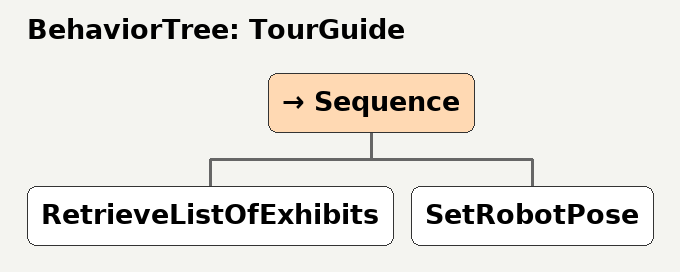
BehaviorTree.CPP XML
<?xml version="1.0" encoding="UTF-8"?>
<root BTCPP_format="4" main_tree_to_execute="TourGuide">

  <BehaviorTree ID="TourGuide">
    <Sequence>
        <RetrieveListOfExhibits/>
      <SetRobotPose/>
    </Sequence>
  </BehaviorTree>

</root>
